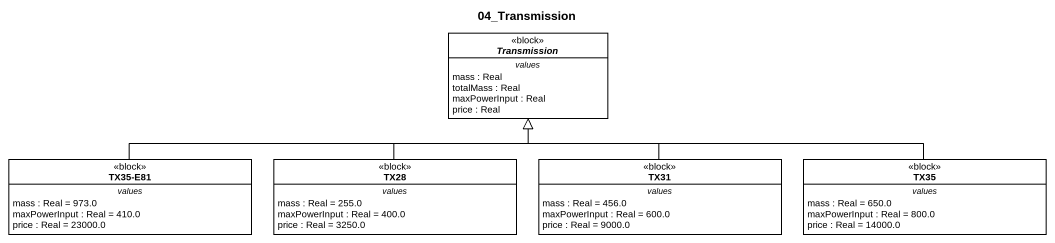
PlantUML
@startuml
title 04_Transmission
hide circle
hide empty members
abstract class Transmission <<block>> {
  -- values --
  mass : Real
  totalMass : Real
  maxPowerInput : Real
  price : Real
}
class "TX35-E81" as TX35_E81 <<block>> {
  -- values --
  mass : Real = 973.0
  maxPowerInput : Real = 410.0
  price : Real = 23000.0
}
class TX28 <<block>> {
  -- values --
  mass : Real = 255.0
  maxPowerInput : Real = 400.0
  price : Real = 3250.0
}
class TX31 <<block>> {
  -- values --
  mass : Real = 456.0
  maxPowerInput : Real = 600.0
  price : Real = 9000.0
}
class TX35 <<block>> {
  -- values --
  mass : Real = 650.0
  maxPowerInput : Real = 800.0
  price : Real = 14000.0
}
TX35_E81 -right-|> Transmission
TX28 -up-|> Transmission
TX31 -up-|> Transmission
TX35 -left-|> Transmission
@enduml
